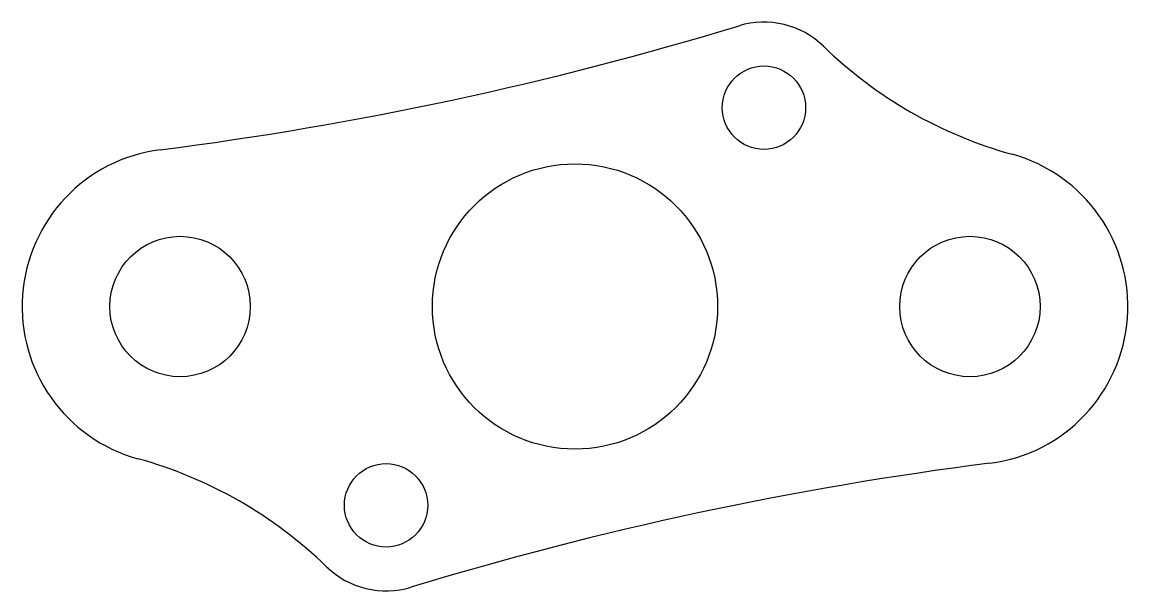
# Model space of a CAD drawing. Header units: millimetres. Extents: x 99.8 to 125, y 62.7 to 75.6.
import ezdxf

# ---------------------------------------------------------------- set-up
doc = ezdxf.new("R2010")
doc.units = ezdxf.units.MM
doc.header["$MEASUREMENT"] = 0
doc.layers.add('Antenna Plate', color=50, linetype='Continuous')
doc.layers.add('Top Plate', color=6, linetype='Continuous')

msp = doc.modelspace()

# ---------------------------------------------------------------- linework, layer by layer
at = {"layer": 'Antenna Plate'}
for centre, radius in [((116.743, 73.689), 0.95), ((112.437, 69.158), 3.25), ((108.132, 64.628), 0.95)]:
    msp.add_circle(centre, radius, dxfattribs=at)
for centre, radius, start, end in [((116.743, 73.689), 1.95, 45.8693, 106.9231), ((92.888, 152.09), 80, 277.24931, 286.92314), ((125.063, 82.266), 10, 225.8693, 254.5359), ((103.437, 69.158), 3.6, 97.2493, 254.5359), ((121.437, 69.158), 3.6, 277.2493, 74.5359), ((99.811, 56.051), 10, 45.8693, 74.5359), ((131.986, -13.773), 80, 97.24931, 106.92314), ((108.132, 64.628), 1.95, 225.8693, 286.9231)]:
    msp.add_arc(centre, radius, start, end, dxfattribs=at)
at = {"layer": 'Top Plate'}
for centre in [(103.437, 69.158), (121.437, 69.158)]:
    msp.add_circle(centre, 1.6, dxfattribs=at)

doc.saveas('drawing.dxf')
